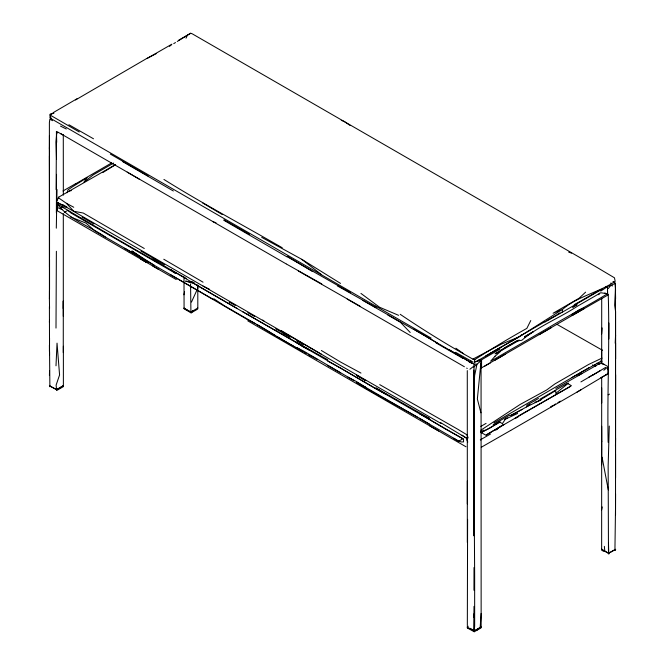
<?xml version="1.0" encoding="UTF-8"?>
<svg xmlns="http://www.w3.org/2000/svg" width="665" height="665" viewBox="0 0 665 665"><rect width="100%" height="100%" fill="white"/><g stroke="black" fill="none" stroke-linecap="round" stroke-linejoin="round"><path stroke-width="1" d="M49.543 354.819L49.41 306.523M49.468 266.998L49.434 147.763L49.534 151.836M56.7 142.31L56.45 131.421L63.549 135.195M63.308 213.606L63.3 316.307M63.383 346.257L63.374 385.584L56.65 389.673L49.393 385.683M197.796 285.302L197.813 308.011L190.913 312.084L190.564 283.889M467.329 480.845L467.329 542.457M467.287 370.596L467.329 503.954M473.846 370.031L473.846 535.824L474.012 363.979L469.182 362.059M479.049 359.366L481.061 360.721L481.144 626.937L480.945 628.001L474.228 631.75L473.696 629.73L474.02 606.38M601.684 377.678L601.65 549.323L608.625 553.297L615.615 549.332L608.475 553.28L602.681 549.98L602.058 550.362L601.808 549.049M601.684 349.316L601.684 363.497L601.709 298.219M615.507 508.459L614.934 549.772L615.457 550.304L615.615 549.332L614.934 549.772M615.541 514.818L615.507 288.244L615.325 283.34L613.155 281.619M49.875 386.756L49.551 351.635M63.333 195.153L63.291 134.629M197.813 308.011L197.671 309.1L191.113 312.882L184.08 308.818L183.997 276.981M608.151 442.333C607.087 393.215 609.797 344.046 608.242 294.969M49.401 148.22L49.468 135.552L49.501 141.562M49.468 290.78L49.434 298.651L49.385 122.634L49.842 119.176L52.543 120.697M56.001 328.086L56.375 251.287M467.337 625.64L467.603 519.382M601.65 464.752L601.709 449.407M608.849 338.959L608.899 323.04M615.624 358.884L615.599 311.636L614.626 305.185L615.507 288.244M615.507 508.75L615.566 493.879M49.551 338.169L49.468 351.561L49.41 345.127M56.301 228.178L57.032 189.533M63.266 352.6L63.3 300.913L63.217 308.518M609.273 426.065L608.151 466.099L608.475 553.28M49.434 155.918L49.551 209.583M607.494 292.209L607.511 286.648L605.79 286.648M56.525 174.355L56.375 212.808M615.541 454.045L615.541 477.827L615.624 374.744M49.543 228.826L49.534 257.53M49.543 259.483L49.543 289.574M474.02 380.505L474.02 393.372M615.449 446.315L615.574 438.193M57.356 204.23L57.323 210.83L129.16 252.309M49.434 375.459L49.534 370.596M608.799 554.178L608.475 543.197M56.001 365.808L57.032 343.132L59.576 374.969L56.109 385.118L56.658 390.513L63.225 386.731L63.366 385.683L56.65 389.673L49.642 385.941M615.192 343.231L615.574 335.077M468.177 626.197C465.567 627.802 473.164 629.556 474.17 630.927L480.155 627.585L481.161 613.404M601.684 333.921L602.124 327.945M53.948 113.158L50.208 114.164L49.925 117.863L51.072 118.661L431.194 338.144M49.385 322.209L49.534 320.331M544.951 322.043L562.249 312.226L562.507 309.383C578.068 296.125 598.542 292.542 615.192 281.378L614.468 277.812L596.779 267.288L192.193 33.79L190.664 33.25L177.239 41.471M480.911 362.924L477.362 398.983L480.911 412.824M474.17 630.927L474.652 626.073L474.652 575.258L474.095 488.193L474.486 408.584L473.954 386.49L474.652 375.442L476.946 364.254L481.061 360.721L475.367 361.494M229.226 302.517L229.267 302.085L235.26 305.476M57.157 210.431L57.356 208.793M601.65 509.905L602.224 506.938M56.45 131.421L56.109 189.575M183.956 294.811L184.571 291.794M474.187 362.483L474.81 359.624C491.726 348.709 509.107 338.261 526.846 328.385L530.778 320.522M603.812 370.255L607.635 367.088L608.143 370.114L607.827 373.988L600.769 377.745M467.404 628.009L467.345 626.663L467.404 628.009L474.228 631.75M67.049 192.759L67.996 189.874L72.011 187.106L87.09 177.646L84.006 182.085L93.225 174.862L113.64 163.075M598.849 294.728L599.448 293.19M467.005 438.967L466.722 439.64L467.794 442.059M191.487 302.06L197.829 288.103L197.713 285.019M186.009 38.188L187.447 35.145L190.664 33.25M56.833 200.897L58.728 197.131L115.635 164.563M58.728 197.131L58.296 197.68L66.367 203.282L73.749 207.264M608.242 288.593L610.778 285.418L615.325 283.34L615.541 290.755M480.396 366.207L480.704 368.044L481.56 367.828L481.56 360.156L482.2 359.408L499.922 349.175M57.946 132.26L56.7 133.549L56.001 142.011L56.525 159.284M105.577 237.206C89.634 225.917 69.376 219.94 57.148 203.914L58.279 202.767M63.84 207.646L61.014 207.422L62.277 206.192M254.554 316.457L247.762 312.7M303.481 344.794L296.839 341.029M585.616 292.143L579.099 298.219L553.097 313.232L562.507 309.383L518.816 337.014L474.419 362.6M473.788 367.038L476.946 364.254L474.012 363.979M75.519 99.983L146.483 58.628L156.184 53.682M568.517 383.057L555.749 393.464L555.749 390.538L538.401 401.045L534.993 402.192M469.897 369.25L473.846 366.182M503.862 348.369L499.997 351.328L519.432 340.106M552.291 405.924L550.778 406.972L552.374 405.974M607.079 286.947L607.511 286.648L600.719 291.12M580.969 309.94L583.064 308.518M495.625 429.881L503.879 424.386L486.24 435.06M514.926 339.233L517.378 337.612M480.77 430.247L520.171 404.445L546.655 389.973L554.909 383.929L588.558 364.503L602 358.094M480.155 627.585L481.144 626.937L474.552 630.811L469.906 628.275M526.489 406.947L529.889 404.719M102.759 172.592L114.854 165.103M57.589 389.141L58.744 388.476L58.354 388.701M599.448 290.256L580.37 301.27M553.97 404.977L555.566 403.979M556.58 314.969L560.071 312.799M504.727 419.474L507.279 417.894M511.526 415.259L528.002 406.091L541.102 399.898L539.913 399.216L567.361 383.364L571.41 385.7L485.749 435.151L480.953 432.391L489.656 428.227L499.249 421.826L502.391 423.638L505.392 419.141L517.636 413.447L510.113 415.55L522.15 409.474M169.367 46.317L171.113 45.237M173.74 43.624L175.494 42.552M531.185 329.69L485.749 355.891M589.065 367.645L493.979 422.815M592.814 375.176L605.657 367.396M77.074 98.703L53.915 112.235L50.282 115.153L51.072 118.661M75.71 183.789L111.637 162.933M584.469 308.427L481.56 367.828M580.902 381.918L600.719 370.38M576.888 304.745L572.648 307.255L576.946 304.844M510.654 430.446L580.902 389.848M505.201 354.287L494.951 360.255M551.044 327.828L539.24 334.686M607.178 366.091L600.961 362.774L555.857 388.46M562.249 312.226L602.656 288.876M510.712 430.413L481.31 447.246M75.777 183.59L63 190.971M146.849 58.587L171.886 44.181M178.686 40.208L187.447 35.145M64.339 212.359L67.855 210.331L70.914 212.958L175.502 273.34L170.365 269.508L186.557 278.61M532.05 329.167L545.192 321.577M546.946 320.563L555.699 315.509M489.723 353.78L491.435 352.791M511.526 341.195L514.078 339.724M518.459 340.206L504.644 347.77M524.668 336.623L533.546 331.494L524.577 337.138M484.619 366.216L490.504 362.816M480.837 426.406L486.073 423.381M493.231 424.603L509.432 415.251M526.572 405.359L538.484 398.485M500.379 422.017L481.078 432.757M495.816 429.989L497.586 428.967M557.96 402.549L560.362 401.17M576.946 392.175L607.17 374.146L605.441 375.002M480.479 432.001L483.912 430.047M572.715 315.202L607.727 295.144L607.494 289.649M577.935 375.708L581.925 373.456M571.692 377.662L600.786 361.328M588.55 377.338L592.781 374.96M493.862 351.295L501.061 347.255M490.562 433.979L480.313 439.864L481.568 439.632M400.18 314.296C423.788 330.256 448.002 345.235 472.89 359.133L501.676 343.996L518.816 337.014M190.697 312.076L193.216 310.688L191.113 312.882L190.697 312.076L183.864 308.103L190.913 312.084M574.236 304.628L579.606 301.711M577.727 311.669L579.423 310.829M518.193 416.872L514.926 418.493L520.637 414.711L570.121 386.631M520.637 335.451L522.308 334.62M575.109 312.966L571.41 314.769L579.215 309.815L583.77 308.045M608.151 394.81L609.522 394.154M608.068 286.233L610.778 285.418L612.64 285.908M61.014 207.422L63.009 207.023M438.651 430.995L309.657 356.565M69.393 190.963L71.288 190.647M615.574 390.621L615.574 343.04M479.681 360.322L481.56 360.156M440.596 422.591L466.215 437.994L468.251 437.861M474.02 567.536L473.954 590.262M610.645 283.14L611.26 283.174M476.531 629.68L477.628 629.913M602.074 363.88L604.119 364.329M472.89 359.133L474.81 359.624M213.066 221.761L215.992 222.717M596.813 363.231L599.68 364.204M568.7 252.126L571.518 253.124M341.261 120.34L344.138 121.429L350.098 125.444M398.593 315.326L379.557 307.238L360.945 293.415M62.701 204.978L57.323 202.584L66.035 207.472M57.248 207.43L61.945 209.575M66.367 207.164L203.033 286.066L209.533 289.275M340.58 372.882L327.579 365.376M66.301 129.002L60.498 126.101M301.868 351.128L290.979 344.686M347.986 377.163L356.274 381.461L365.667 387.371L356.274 382.408C380.172 397.254 405.5 409.607 429.499 424.22M321.777 283.905L286.416 264.038M163.931 179.45C202.559 203.606 242.783 224.97 282.234 247.754M337.346 285.875L375.642 307.355M360.954 373.082L340.812 362.176L321.336 350.48M304.487 352.483L306.291 353.464M308.094 354.437L317.122 359.324M261.702 237.339L301.752 259.308L340.547 283.415M93.499 138.786L68.886 124.712M359.989 306.158L298.344 271.004M604.842 292.957L608.043 294.753L607.411 293.431M173.357 190.988L122.85 161.745M455.567 352.292L472.84 361.993M379.715 384.636L458.027 429.399L466.755 434.694L467.877 437.071M203.033 282.176L163.781 259.242M82.078 217.106L93.832 223.98M140.955 251.096L164.488 264.77M223.997 219.807L249.358 234.329M413.406 329.316L362.649 300.347M275.651 328.859L289.973 336.997M356.39 375.343L365.841 380.713L356.565 375.201M437.537 343.788L462.898 358.36M464.394 366.739L347.238 299.109M203.033 286.066L321.519 354.312M600.586 360.979L601.892 361.718M350.463 292.7L286.956 256.574M426.298 336.482L413.613 329.217L472.208 363.265L448.933 349.549M286.116 263.872L60.473 133.549M592.507 364.927L595.175 366.465M375.393 306.233L376.822 307.055M110.324 154.056L148.212 175.984M223.831 220.281L286.889 256.806M312.126 271.312L287.23 256.249M387.803 315.002L400.413 322.284L410.205 332.492M63.059 204.77L66.866 206.965M191.695 281.47L194.222 282.924L185.602 281.104L193.557 283.315L237.181 308.494M57.148 203.914C90.748 223.939 124.696 243.465 158.561 262.924L152.676 259.059C210.547 293.506 268.643 327.055 327.579 359.64L327.579 360.995L340.58 368.011L375.891 388.884L386.673 394.619L375.891 387.936L429.499 418.476L419.482 413.564L446.082 429.407L463.547 439L463.547 441.926L461.036 441.942L457.32 440.28L419.249 418.285M242.484 311.561L462.882 438.8L458.434 441.369L453.863 438.268M70.374 216.865L85.926 223.083L95.311 231.262L213.058 299.242L213.864 298.785L224.837 306.041L254.986 323.448M256.732 324.454L274.894 335.401M354.27 380.771L303.365 350.912L296.756 347.587L303.365 351.86L276.682 336.432M356.972 382.325L417.512 417.279M140.98 259.184L146.899 262.6L141.071 259.184M129.209 252.384L176.308 279.583M247.762 320.838L309.715 356.598M466.015 446.789L429.532 425.725M602.448 350.264L557.012 324.379M435.434 342.475L437.204 343.497M152.784 266L158.619 269.358M144.272 248.494L83.283 213.041L73.749 211.262L66.367 203.282M127.231 172.144L139.55 179.351M282.858 332.957L289.915 337.097M202.684 202.991L222.268 214.571M426.19 336.54L438.011 343.522M79.243 131.969L50.282 115.153L50.208 114.164M441.103 423.514L340.729 365.65L281.395 330.671M289.865 344.063C275.609 336.266 262.326 326.673 247.679 319.707L170.34 274.595M598.334 362.724L600.046 363.805M594.477 364.819L596.131 365.866M602.058 550.362L603.546 551.318M124.746 248.261L147.904 262.085L131.828 250.971L154.189 265.252M462.067 435.159L466.215 437.994M455.882 348.219L463.613 353.738M262.7 320.056L263.972 320.987M466.697 368.094L467.229 368.501M613.18 281.686L615.325 283.34L615.599 298.768M301.752 259.308L321.519 274.662M470.355 360.322L471.527 362.009M608.143 370.114L607.635 367.088M602.058 457.179L608.3 489.897M49.559 308.286L49.385 298.527M604.36 546.356L604.793 551.202M473.896 613.886L473.954 617.461M601.684 441.502L601.742 449.141M601.684 387.803L601.742 402.982M601.709 426.307L601.792 441.726M495.034 356.232L490.62 361.22L545.283 329.657C565.682 317.139 587.012 306.299 607.453 293.764L600.769 292.75L577.004 306.474C558.974 318.311 538.185 326.299 521.817 340.281L516.24 341.095L495.034 353.797L500.038 351.885L495.034 356.232M309.599 350.123L303.365 347.014L296.756 342.708L309.599 350.123"/></g></svg>
